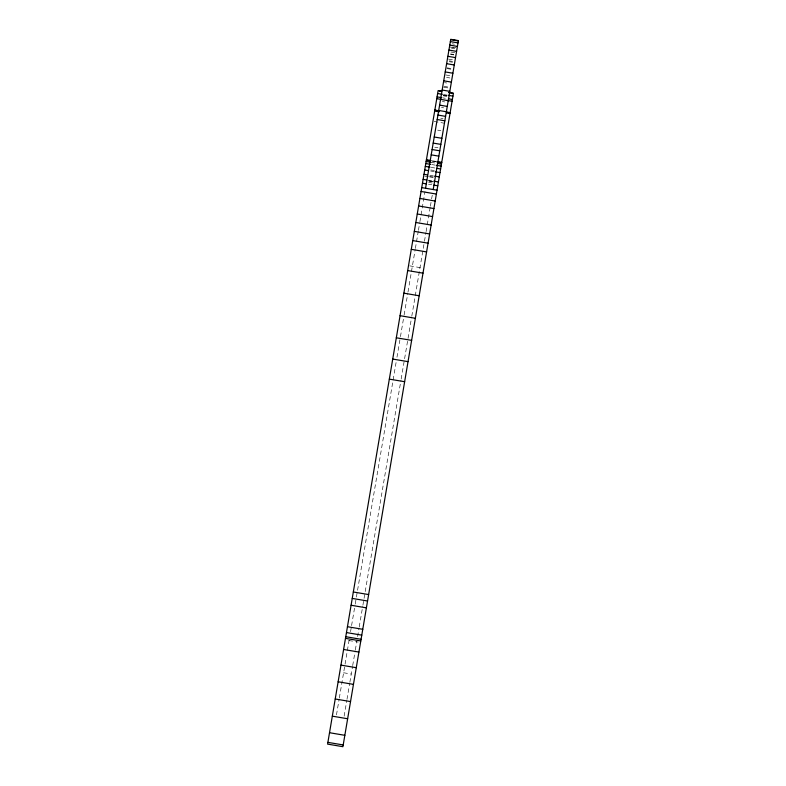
<?xml version="1.0" encoding="UTF-8"?>
<svg xmlns="http://www.w3.org/2000/svg" width="786" height="786" viewBox="0 0 786 786"><rect width="100%" height="100%" fill="white"/><g stroke="black" fill="none" stroke-linecap="round" stroke-linejoin="round"><path stroke-width="0.59" stroke-dasharray="3.93 2.95" d="M336.477 714.896L339.139 699.167M339.326 698.037L349.122 640.118M350.556 631.659L351.411 626.629M351.578 625.607L355.085 604.866M355.262 603.854L396.183 361.874M396.969 357.227L400.28 337.695M400.447 336.673L403.955 315.933M404.132 314.911L407.846 292.962M408.013 291.94L415.205 249.437M415.372 248.425L418.27 231.31M418.447 230.288L419.704 222.841M419.911 221.632L424.99 191.597M344.13 716.193L346.793 700.464M346.98 699.334L349.652 683.535M349.858 682.327L352.521 666.616M352.688 665.595L355.174 650.896M355.351 649.875L356.815 641.229M357.601 636.581L359.064 627.926M359.231 626.904L362.739 606.163M362.916 605.141L400.948 380.277M401.155 379.068L411.609 317.23M411.785 316.208L424.293 242.275M424.46 241.253L425.924 232.597M426.1 231.585L430.217 207.209M430.394 206.197L431.445 199.958M431.622 198.937L432.261 195.125M452.235 43.82L454.416 44.193M452.785 47.17L456.067 47.73M449.454 46.914L456.018 48.025M451.488 48.192L454.789 48.653M450.85 52.004L455.222 52.741M450.525 53.92L453.807 54.48M450.447 54.342L453.728 54.902M448.521 59.107L453.984 60.031M449.346 60.846L452.628 61.406M449.209 61.681L452.49 62.232M447.038 67.851L451.419 68.588M446.92 68.569L452.392 69.492M445.839 74.965L451.302 75.888M446.556 77.401L449.828 77.952M444.542 82.628L446.733 83.002M443.913 86.342L449.386 87.266M443.766 87.246L449.228 88.17M443.53 94.517L447.057 95.116M443.422 95.126L446.959 95.725M443.52 95.303L446.802 95.853M443.432 95.853L446.713 96.403M442.96 97.886L445.308 98.279M442.341 101.512L444.699 101.915M441.467 107.466L443.658 107.839M440.73 118.185L443.088 118.588M434.118 121.476L447.077 123.667M437.635 130.122L440.917 130.682M434.737 147.237L438.018 147.788M432.32 160.776L435.857 161.376M432.251 161.209L435.778 161.808M430.856 162.28L436.741 163.272M431.681 164.539L435.218 165.139M431.2 167.389L434.737 167.978M430.767 169.953L434.304 170.552M430.59 170.984L434.127 171.584M429.863 175.327L433.391 175.926M429.677 176.378L433.214 176.968M424.872 176.143L428.409 176.742M429.588 176.948L433.115 177.538M427.83 180.181L433.715 181.173M428.93 180.829L433.636 181.625M428.881 181.124L432.408 181.723M428.655 182.421L432.192 183.02M428.488 184.219L431.769 184.779M409.703 265.855L422.652 268.046M348.758 640.492L358.18 642.093M343.6 672.757L351.263 674.054"/><path stroke-width="1.18" d="M425.55 188.257L450.742 39.3L458.405 40.597L433.204 189.544M450.692 39.644L458.346 40.931M450.358 41.599L458.012 42.886M449.769 45.107L457.423 46.403M448.924 50.068L456.578 51.355M447.863 56.317L455.526 57.614M446.625 63.686L454.279 64.973M445.23 71.929L452.883 73.226M443.726 80.811L451.38 82.098M442.164 90.046L449.818 91.343M441.673 91.166L438.136 90.567L327.595 744.106L342.912 746.7L453.443 93.151L448.737 92.355M439.276 90.98L441.634 91.373M448.698 92.571L452.235 93.17M437.635 93.524L442.351 94.32M448.236 95.322L452.942 96.118M437.065 96.884L441.781 97.68M448.845 98.879L452.382 99.478M436.77 98.653L441.477 99.458M447.372 100.451L452.078 101.247M440.582 99.38L448.236 100.667M439.61 105.118L447.263 106.415M438.706 110.462L446.36 111.759M434.835 110.099L439.541 110.895M446.615 112.084L450.142 112.683M434.805 110.256L439.521 111.052M446.586 112.241L450.123 112.84M434.697 110.934L439.403 111.73M446.468 112.919L450.005 113.518M437.93 115.07L445.583 116.357M437.183 119.511L444.837 120.808M434.226 137L441.879 138.297M433.194 143.091L440.848 144.388M432.104 149.527L439.757 150.824M431.2 154.852L438.853 156.149M426.434 159.784L431.141 160.58M437.026 161.572L441.742 162.368M426.356 160.216L429.893 160.806M436.957 162.004L441.663 162.8M426.14 161.484L430.856 162.28M437.92 163.478L441.457 164.078M425.796 163.547L430.502 164.343M436.397 165.335L441.103 166.131M425.314 166.386L430.021 167.182M437.095 168.381L440.622 168.98M424.705 169.992L428.242 170.591M435.306 171.78L440.013 172.576M423.968 174.325L427.505 174.924M434.57 176.123L439.276 176.919M423.114 179.375L426.651 179.974M433.715 181.173L438.431 181.969M422.465 183.207L426.297 183.855M433.951 185.142L437.782 185.791M421.728 187.608L437.036 190.192M421.07 191.47L436.377 194.063M419.891 198.436L435.198 201.029M418.624 205.961L433.931 208.555M417.258 213.989L432.575 216.582M415.823 222.477L431.141 225.061M414.32 231.359L429.637 233.953M412.768 240.595L428.075 243.179M411.284 249.319L426.592 251.913M407.698 270.561L423.006 273.155M403.866 293.168L419.184 295.762M400.064 315.697L415.372 318.291M396.321 337.784L411.638 340.367M392.725 359.055L408.032 361.648M389.335 379.127L404.643 381.711M353.327 591.986L368.644 594.57M352.246 598.411L367.553 601.005M351.087 605.259L366.394 607.853M347.451 626.717L362.768 629.301M346.469 632.563L361.776 635.147M345.761 636.709L361.079 639.293M345.486 638.36L360.794 640.954M343.61 649.472L358.917 652.056M340.957 665.113L356.274 667.697M338.137 681.776L353.454 684.37M335.229 698.99L350.536 701.574M332.331 716.164L347.638 718.748M329.521 732.719L344.838 735.313M327.89 742.367L343.207 744.951"/></g></svg>
